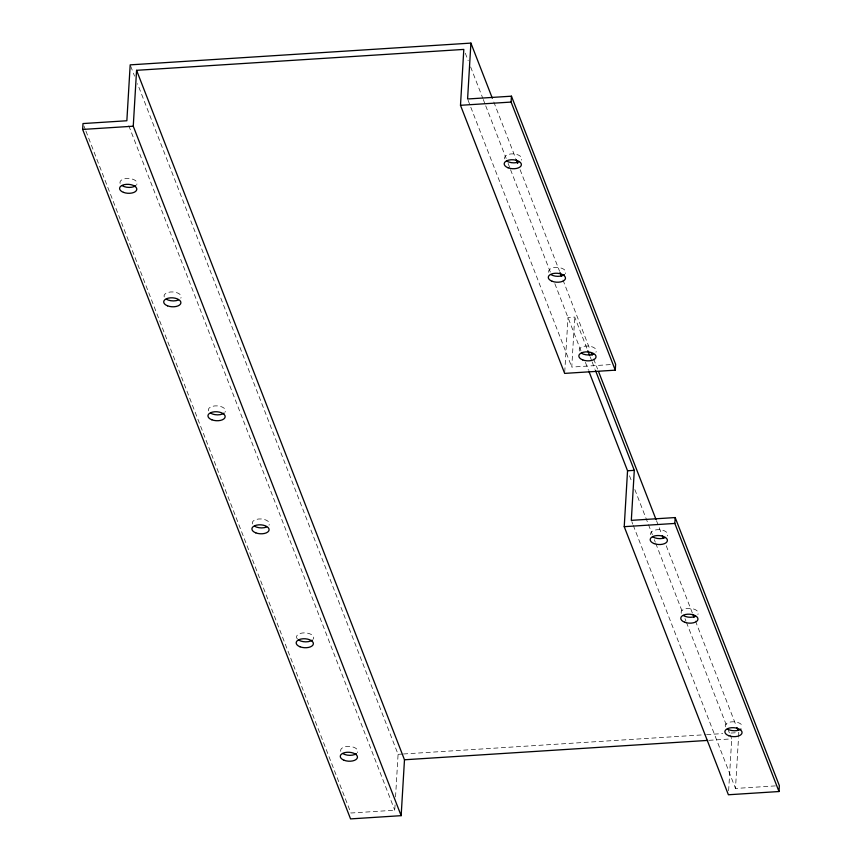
<?xml version="1.0" encoding="UTF-8"?>
<svg xmlns="http://www.w3.org/2000/svg" width="862" height="862" viewBox="0 0 862 862"><rect width="100%" height="100%" fill="white"/><g stroke="black" fill="none" stroke-linecap="round" stroke-linejoin="round"><path stroke-width="0.65" stroke-dasharray="4.31 3.23" d="M85.92 131.078L350.899 813.017L394.764 810.215L395.152 803.556M395.55 796.908L398.082 754.325L137.489 83.668M564.739 372.061L567.983 317.507L574.728 317.076L587.809 350.715M610.307 364.615L571.765 367.083L574.728 317.076M728.627 790.766L731.719 738.874L730.254 735.114M775.358 785.896L735.491 788.45L738.497 737.883M738.572 736.547L738.809 732.56L728.078 733.239M398.082 754.325L402.101 754.067M403.448 753.981L705.278 734.704M706.614 734.618L722.712 733.584M708.92 740.329L731.719 738.874M493.807 102.018L515.724 158.425M520.109 169.706L559.567 271.25M562.972 280.021L590.254 350.22M593.659 359.001L597.56 369.022M656.499 520.702L661.854 534.494M666.24 545.775L692.542 613.475M695.462 620.996L736.374 726.289M590.233 356.954L591.677 360.682M592.162 361.932L595.071 369.41M465.275 53.175L468.195 60.685M470.63 66.956L482.795 98.268M483.291 99.529L485.231 104.539M485.715 105.789L506.166 158.403M508.117 163.414L510.056 168.424M510.541 169.674L550.462 272.403M554.837 283.673L581.063 351.146M585.417 362.363L588.326 369.841M629.497 475.792L631.921 482.052M634.841 489.573L647.987 523.396M648.472 524.646L652.372 534.677M654.323 539.687L655.292 542.187M655.777 543.437L683.038 613.593M684.988 618.604L685.958 621.114M686.443 622.364L727.334 727.593M727.819 728.853L729.769 733.864M468.077 100.24L571.765 367.083M631.803 521.607L632.783 524.118M633.268 525.367L735.491 788.45M130.668 66.126L134.558 76.147M128.804 125.777L394.764 810.215M83.98 126.067L85.435 129.828M725.373 726.817A8.62 4.482 3.4 0 1 733.185 721.774A8.62 4.482 3.4 0 1 742.408 726.914M681.271 613.324A8.62 4.482 3.4 0 1 690.214 608.335A8.62 4.482 3.4 0 1 697.886 614.552M650.724 534.688A8.62 4.482 3.4 0 1 659.656 529.699A8.62 4.482 3.4 0 1 667.328 535.916M579.35 351.028A8.62 4.482 3.4 0 1 588.293 346.028A8.62 4.482 3.4 0 1 595.954 352.256M548.792 272.381A8.62 4.482 3.4 0 1 557.736 267.392A8.62 4.482 3.4 0 1 565.407 273.61M504.701 158.899A8.62 4.482 3.4 0 1 513.633 153.899A8.62 4.482 3.4 0 1 521.305 160.127M297.422 639.033A8.62 4.482 3.4 0 1 304.502 632.859A8.62 4.482 3.4 0 1 313.294 639.13M340.781 751.384A8.62 4.482 3.4 0 1 349.724 746.395A8.62 4.482 3.4 0 1 357.385 752.612M252.415 523.956A8.62 4.482 3.4 0 1 261.348 518.967A8.62 4.482 3.4 0 1 269.019 525.184M208.475 410.894A8.62 4.482 3.4 0 1 217.418 405.894A8.62 4.482 3.4 0 1 225.09 412.122M164.211 296.959A8.62 4.482 3.4 0 1 173.143 291.959A8.62 4.482 3.4 0 1 180.815 298.187M120.109 183.466A8.62 4.482 3.4 0 1 129.052 178.466A8.62 4.482 3.4 0 1 136.713 184.694"/><path stroke-width="1.29" d="M470.911 43.1L467.592 98.99L511.446 96.188L615.619 364.281L615.274 370.164L564.664 373.397L460.491 105.304L463.81 49.414L136.573 70.318L404.483 759.778L401.153 815.667L350.554 818.9L82.655 129.44L83 123.557L126.854 120.755L130.184 64.865L470.911 43.1L492.342 98.257M401.153 815.667L133.254 126.208L136.573 70.318M615.274 370.164L511.101 102.072L511.446 96.188M595.556 370.66L634.292 470.35L631.318 520.357L675.183 517.556L779.345 785.648L779 791.531L728.39 794.764L624.228 526.671L627.547 470.781L588.811 371.091M779 791.531L674.827 523.439L675.183 517.556M82.655 129.44L133.254 126.208M460.491 105.304L511.101 102.072M627.547 470.781L634.292 470.35M624.228 526.671L674.827 523.439M404.483 759.778L707.573 740.415M516.209 159.685L517.674 163.446M560.052 272.5L561.507 276.26M591.224 352.73L592.194 355.241M598.53 371.533L656.004 519.452M662.339 535.744L663.309 538.254M693.026 614.725L693.996 617.235M736.87 727.539L737.84 730.049M587.809 350.715L589.748 355.704M740.997 729.058A8.62 4.482 3.4 0 1 727.377 728.983M695.429 616.384A8.62 4.482 3.4 0 1 683.275 615.49M664.871 537.748A8.62 4.482 3.4 0 1 652.717 536.854M593.509 354.088A8.62 4.482 3.4 0 1 581.354 353.183M564.427 274.622A8.62 4.482 3.4 0 1 550.796 274.547M518.849 161.959A8.62 4.482 3.4 0 1 506.694 161.054M312.313 640.132A8.62 4.482 3.4 0 1 298.683 640.057M356.405 753.625A8.62 4.482 3.4 0 1 342.785 753.55M266.563 527.016A8.62 4.482 3.4 0 1 254.409 526.122M224.109 413.135A8.62 4.482 3.4 0 1 210.479 413.06M178.359 300.019A8.62 4.482 3.4 0 1 166.204 299.114M135.733 185.707A8.62 4.482 3.4 0 1 122.102 185.632M508.041 167.778A8.62 4.482 3.4 0 0 521.381 164.879A8.62 4.482 3.4 0 0 508.925 160.063A8.62 4.482 3.4 0 0 508.041 167.778M552.143 281.271A8.62 4.482 3.4 0 0 565.472 278.372A8.62 4.482 3.4 0 0 553.016 273.556A8.62 4.482 3.4 0 0 552.143 281.271M582.701 359.907A8.62 4.482 3.4 0 0 596.03 357.008A8.62 4.482 3.4 0 0 583.574 352.192A8.62 4.482 3.4 0 0 582.701 359.907M654.064 543.577A8.62 4.482 3.4 0 0 667.403 540.668A8.62 4.482 3.4 0 0 654.948 535.852A8.62 4.482 3.4 0 0 654.064 543.577M684.622 622.213A8.62 4.482 3.4 0 0 697.951 619.304A8.62 4.482 3.4 0 0 685.495 614.498A8.62 4.482 3.4 0 0 684.622 622.213M728.724 735.706A8.62 4.482 3.4 0 0 742.053 732.797A8.62 4.482 3.4 0 0 729.597 727.991A8.62 4.482 3.4 0 0 728.724 735.706M123.46 192.355A8.62 4.482 3.4 0 0 136.789 189.446A8.62 4.482 3.4 0 0 124.333 184.63A8.62 4.482 3.4 0 0 123.46 192.355M167.551 305.838A8.62 4.482 3.4 0 0 180.891 302.939A8.62 4.482 3.4 0 0 168.435 298.123A8.62 4.482 3.4 0 0 167.551 305.838M211.826 419.783A8.62 4.482 3.4 0 0 225.154 416.874A8.62 4.482 3.4 0 0 212.698 412.058A8.62 4.482 3.4 0 0 211.826 419.783M255.766 532.845A8.62 4.482 3.4 0 0 269.095 529.936A8.62 4.482 3.4 0 0 256.639 525.13A8.62 4.482 3.4 0 0 255.766 532.845M300.03 646.78A8.62 4.482 3.4 0 0 313.369 643.882A8.62 4.482 3.4 0 0 300.913 639.065A8.62 4.482 3.4 0 0 300.03 646.78M344.132 760.273A8.62 4.482 3.4 0 0 357.461 757.364A8.62 4.482 3.4 0 0 345.005 752.558A8.62 4.482 3.4 0 0 344.132 760.273"/></g></svg>
